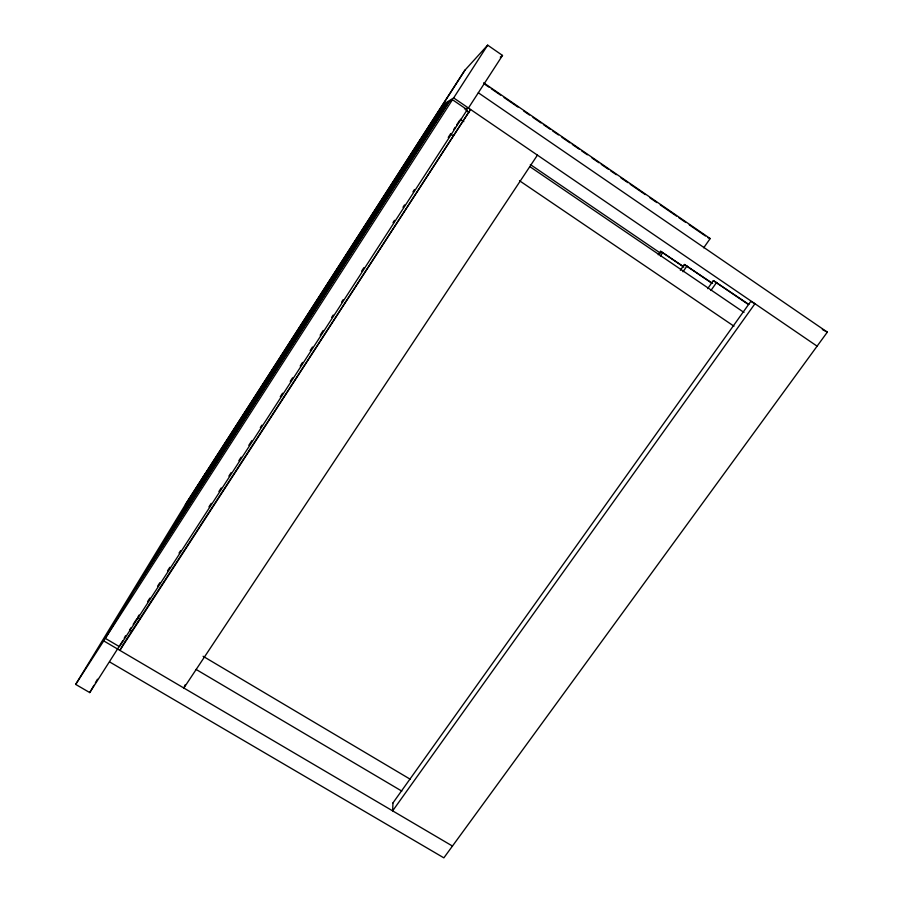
<?xml version="1.0" encoding="UTF-8"?>
<svg xmlns="http://www.w3.org/2000/svg" width="903" height="903" viewBox="0 0 903 903"><rect width="100%" height="100%" fill="white"/><g stroke="black" fill="none" stroke-linecap="round" stroke-linejoin="round"><path stroke-width="1.35" d="M185.25 684.677L183.851 688.03L537.42 155.135M139.028 615.067L137.674 617.449L140.089 618.894M122.853 640.645L89.747 692.59L75.671 684.406L187.271 501.571L464.684 70.457L487.665 45.15L502.508 55.433L468.443 108.021L464.458 108.891M124.23 638.24L125.506 635.814M89.747 692.59L93.946 685.309M95.357 682.882L97.456 679.237M75.671 684.406L103.721 640.882L205.489 473.443M185.375 504.687L465.056 70.039M188.682 501.109L443.678 104.929L441.962 105.944M186.311 505.003L443.926 104.782L446.003 103.552L166.254 538.03M163.398 542.726L446.296 103.371L448.859 101.847L139.039 582.83M135.54 588.598L449.231 101.633L452.459 99.714L467.212 109.782L119.422 646.661L105.312 638.353L452.459 99.714M442.684 104.804L453.656 97.919L487.665 45.15M147.584 601.646L149.887 598.091M157.562 586.25L159.854 582.695M167.529 570.854L169.832 567.298M179.031 553.087L180.566 550.717M208.943 506.91L211.246 503.355M218.91 491.514L221.212 487.959M228.888 476.118L231.191 472.562M238.855 460.722L241.157 457.166M248.822 445.326L251.892 440.585M260.335 427.559L261.87 425.189M280.269 396.767L282.571 393.223M290.247 381.371L292.549 377.826M300.214 365.986L302.516 362.43M310.18 350.59L312.483 347.034M320.159 335.194L323.218 330.453M331.661 317.427L333.196 315.057M341.627 302.031L343.163 299.661M361.572 271.239L363.875 267.683M393.019 222.691L394.555 220.321M402.986 207.295L404.521 204.925M412.953 191.899L414.488 189.528M448.238 137.425L450.541 133.87M130.991 627.766L129.513 630.057L131.928 631.479M133.215 624.323L136.929 618.6M453.69 129.547L455.168 127.267M456.636 124.986L459.593 120.426M658.219 254.781L660.635 251.294L683.357 266.509M660.409 255.989L662.813 252.513M680.343 270.268L684.372 264.5L712.614 283.418M682.984 271.735L687.025 265.967M703.708 247.806L710.176 238.573L483.647 82.816M707.67 288.655L713.347 280.596L748.903 304.446M710.932 290.473L716.621 282.413M478.319 92.772L827.329 332.135L443.858 857.85L109.613 661.922M500.307 57.137L502.508 55.433M707.749 237.557L710.176 238.573M822.34 329.505L827.329 332.135M103.721 640.882L452.459 846.055M196.064 669.416L401.79 791.096M203.085 656.278L410.244 779.244M450.732 134.107L453.069 135.687M519.507 180.747L733.97 326.197M465.959 110.279L469.3 112.559M713.347 280.596L748.305 304.446M684.372 264.5L712.027 283.35M660.635 251.294L683.831 267.107M530.343 164.527L660.488 253.179M460.327 119.286L463.815 121.657M530.084 166.784L743.993 312.438M453.656 97.919L817.102 346.165M484.358 83.979L488.986 87.162M491.3 88.754L500.567 95.12M504.032 97.513L517.927 107.062M523.706 111.035L529.497 115.02M532.973 117.401L541.078 122.977M543.392 124.569L550.333 129.343M552.647 130.935L558.438 134.908M561.903 137.301L570.007 142.866M572.321 144.457L579.274 149.232M581.588 150.824L587.368 154.808M592.007 157.991L598.949 162.766M601.263 164.357L608.204 169.132M610.518 170.723L616.309 174.697M620.937 177.88L627.89 182.654M630.204 184.246L645.25 194.596M649.878 197.78L656.82 202.554M660.296 204.936L676.505 216.077M678.819 217.668L685.761 222.443M689.237 224.836L705.435 235.965M392.963 802.914L392.636 810.86L754.953 303.713L750.788 301.399L392.963 802.914M123.44 644.076L119.873 650.386L470.553 109.466L123.44 644.076"/></g></svg>
